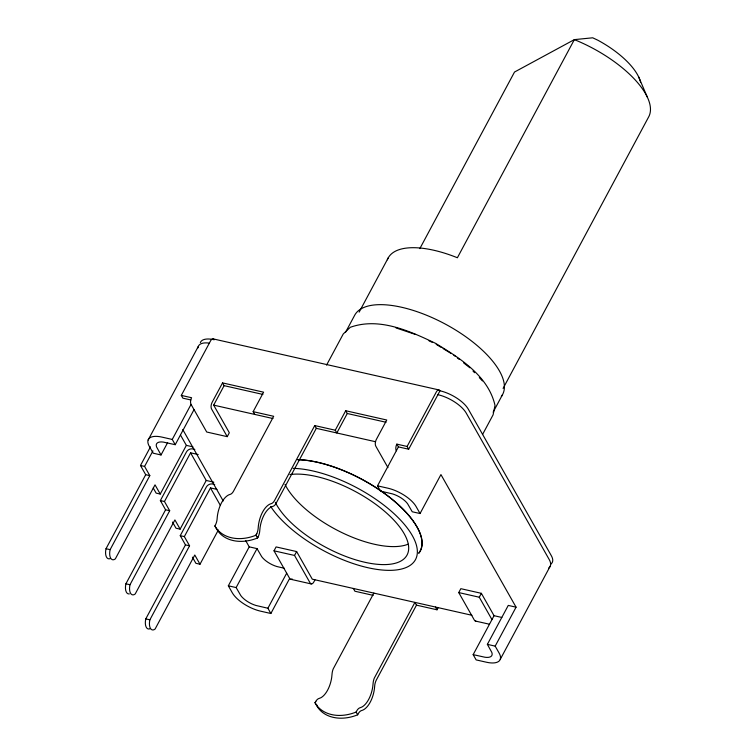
<?xml version="1.0" encoding="UTF-8"?>
<svg xmlns="http://www.w3.org/2000/svg" width="756" height="756" viewBox="0 0 756 756"><rect width="100%" height="100%" fill="white"/><g stroke="black" fill="none" stroke-linecap="round" stroke-linejoin="round"><path stroke-width="1.13" d="M357.683 714.807L356.114 712.048L357.078 710.309A8.514 4.271 -77.3 0 1 360.073 707.758L361.888 707.04A20.79 10.423 -77.3 0 0 372.746 686.798L373.095 683.49A8.911 4.47 -77.3 0 1 374.305 678.113L414.912 602.39L416.48 605.15L376.346 680.003A8.42 4.224 -77.3 0 0 374.655 686.25A20.79 10.423 -77.3 0 1 361.642 710.527A8.59 4.309 -77.3 0 0 358.542 713.21L357.683 714.807A37.413 28.341 -29.5 0 1 316.632 705.528L316.896 704.97M315.186 702.541L316.027 701.029A8.514 4.271 -77.3 0 1 319.023 698.478L320.837 697.76A20.79 10.423 -77.3 0 0 331.695 677.518L332.035 674.21A8.911 4.47 -77.3 0 1 333.254 668.833L373.861 593.11M148.129 440.011L198.252 346.522M180.552 435.135L186.354 445.369L160.244 494.055L155.027 484.851L115.347 558.854A9.185 4.612 -77.3 0 1 110.65 558.145A9.185 4.612 -77.3 0 1 110.13 549.64L149.811 475.637L145.71 474.711L140.484 465.498L150.482 446.853M190.862 399.971L182.876 398.166L181.308 395.407L210.555 340.871A4.867 2.438 -77.3 0 1 214.203 339.746A24.324 10.168 28.2 0 0 200.34 342.629M149.811 475.637L144.594 466.424L152.929 450.888M110.357 558.514A9.185 4.612 -77.3 0 1 106.02 548.714L145.71 474.711M194.027 409.639L175.231 444.698L172.255 439.444L161.992 437.119A24.324 10.168 28.2 0 0 149.291 446.295L153.213 453.203L161.019 454.97L167.615 442.676M172.255 439.444L191.051 404.384A4.867 2.438 -77.3 0 1 191.58 397.722L181.308 395.407M222.547 382.895L212.105 402.372A4.867 2.438 -77.3 0 0 211.576 409.024L227.235 436.656L229.323 432.753L213.664 405.131L224.107 385.654L222.547 382.895L263.598 392.175L253.156 411.651L254.725 414.411M169.694 510.725L164.468 501.512L190.578 452.825L206.227 480.457L180.126 529.143L174.91 519.93L135.23 593.942A9.185 4.612 -77.3 0 1 130.533 593.233A9.185 4.612 -77.3 0 1 130.004 584.728L169.694 510.725L165.583 509.799L160.366 500.585L186.477 451.899A4.867 3.685 -29.5 0 1 192.667 448.932L194.84 449.423M129.352 593.914A9.185 4.612 -77.3 0 1 125.902 583.802L165.583 509.799M218.333 530.041L200 564.231L194.783 555.017L155.103 629.03A9.185 4.612 -77.3 0 1 150.406 628.321A9.185 4.612 -77.3 0 1 149.886 619.816L189.567 545.813L185.466 544.887L180.249 535.673L206.35 486.987A4.867 3.685 -29.5 0 1 212.549 484.02L214.723 484.511M189.567 545.813L184.351 536.599L210.461 487.913L216.981 489.387M150.113 628.69A9.185 4.612 -77.3 0 1 145.785 618.89L185.466 544.887M258.24 536.618L257.503 537.988A37.413 28.341 -29.5 0 1 216.452 528.709L216.566 528.491M326.554 365.12L343.262 333.954L350.293 327.291C379.068 317 409.629 330.958 435.484 343.309C459.771 358.042 488.263 375.779 495.019 405.405L493.092 414.827L482.517 434.568M345.445 332.489L354.781 315.063A83.907 35.059 28.2 0 1 447.807 325.449A83.907 35.059 28.2 0 1 501.351 396.475M359.147 312.133L388.272 257.805M471.933 615.28L312.285 579.181L296.626 551.559L276.101 546.919L274.012 550.812L289.661 578.434L270.865 613.494L260.603 611.169A24.324 10.168 28.2 0 1 232.253 592.723L228.34 585.805L249.225 546.853L245.757 540.738M256.766 533.689L255.934 535.229L257.503 537.988M335.258 430.211L345.709 410.735L347.269 413.504L336.826 432.971L335.258 430.211L314.732 425.571L274.598 500.425A8.42 4.224 -77.3 0 1 271.206 503.657A20.79 10.423 -77.3 0 0 258.193 527.924A8.59 4.309 -77.3 0 1 256.794 533.632L255.934 535.229A37.413 28.341 -29.5 0 1 214.884 525.949L215.734 524.352A8.59 4.309 -77.3 0 0 217.133 518.644A20.79 10.423 -77.3 0 1 230.155 494.377A8.42 4.224 -77.3 0 0 233.547 491.145L273.681 416.291L253.156 411.651M314.732 425.571L316.301 428.331L275.694 504.063A8.911 4.47 -77.3 0 1 272.765 506.416L270.96 507.144A20.79 10.423 -77.3 0 0 260.102 527.386L259.752 530.693A8.514 4.271 -77.3 0 1 258.429 536.202L257.626 537.771M270.865 613.494L267.889 608.24L255.925 605.452A15.044 6.284 28.2 0 1 240.824 595.624L236.146 587.573L257.031 548.62L249.225 546.853M419.835 248.62L514.515 72.037L574.352 39.624L592.704 37.8L597.826 40.21A61.822 25.836 28.2 0 1 640.606 82.328M314.95 579.899L313.844 581.95A4.867 2.438 -77.3 0 1 310.196 583.074L294.538 555.452L296.626 551.559M267.889 608.24L286.685 573.18M475.789 621.082A4.867 2.438 -77.3 0 1 474.409 620.203L458.75 592.581L460.839 588.678L481.364 593.328L494.046 615.696L473.161 654.639L476.138 659.903L486.401 662.218A24.324 10.168 28.2 0 0 499.102 653.052L495.18 646.134L516.064 607.181L440.937 474.588L420.052 513.532L412.247 511.774L407.569 503.713A15.044 6.284 28.2 0 0 392.468 493.885L380.504 491.107L377.518 485.853L398.412 446.9L396.843 444.131L407.106 446.456L408.675 449.215L440.001 390.795A24.324 10.168 28.2 0 1 468.351 409.251L551.313 555.669A24.324 10.168 28.2 0 1 550.831 564.08M407.106 446.456L436.344 391.92A4.867 2.438 -77.3 0 1 440.001 390.795M316.632 705.528L315.063 702.759L315.8 701.388M503.09 388.404L648.582 117.057A81.45 34.039 28.2 0 0 574.352 39.624L457.389 257.749A81.45 34.039 28.2 0 0 387.346 259.818M493.11 412.2L502.457 394.774M416.48 605.15L437.006 609.79L438.102 607.739M491.958 619.589L479.276 597.221L481.364 593.328M473.161 654.639L485.031 657.257A15.044 6.284 28.2 0 0 491.797 652.371L487.374 644.367L508.259 605.414L516.064 607.181M500.264 659.336L550.387 565.857M213.145 338.886L438.934 389.935M345.709 410.735L386.76 420.015L376.318 439.491A4.867 2.438 -77.3 0 0 375.789 446.153L387.97 467.643M224.107 385.654L262.88 394.424M347.269 413.504L386.042 422.264M213.664 405.131L272.963 418.54M316.301 428.331L375.6 441.74M398.412 446.9L408.675 449.215M227.235 436.656L206.709 432.016L191.051 404.384M377.518 485.853L387.79 488.168A24.324 10.168 28.2 0 1 416.14 506.624L420.052 513.532M186.354 445.369L192.874 446.843M175.231 444.698L163.362 442.09A15.044 6.284 28.2 0 0 156.596 446.976L161.019 454.97M190.578 452.825L198.185 454.545M140.484 465.498L144.594 466.424M206.227 480.457L213.835 482.177M160.244 494.055L156.142 493.129L153.241 488.007M160.366 500.585L164.468 501.512M180.126 529.143L176.016 528.217L172.538 522.075M274.012 550.812L294.538 555.452M458.75 592.581L479.276 597.221M180.249 535.673L184.351 536.599M284.332 568.276L276.809 566.509A15.044 6.284 28.2 0 1 261.708 556.681L257.031 548.62M494.046 615.696L501.823 617.454M373.143 595.35L354.904 591.23L353.335 588.461M290.729 579.294L311.255 583.934M475.467 621.063L489.151 624.154M200 564.231L195.899 563.305L192.421 557.163M106.02 548.714L110.13 549.64M228.34 585.805L236.146 587.573M487.374 644.367L495.18 646.134M125.902 583.802L130.004 584.728M145.785 618.89L149.886 619.816M396.031 327.934L415.545 334.483M429.021 340.824L432.13 342.288M436.212 344.349L441.088 347.344M443.035 348.535L450.841 353.317M453.761 355.112L455.556 356.52M457.342 357.928L459.128 359.336M463.608 362.861L469.873 367.785M473.01 371.064L474.588 372.708M479.304 377.631L482.451 380.911M435.437 607.03L437.006 609.79M182.763 429.559L223.218 500.954M210.461 487.913L220.317 505.31M214.884 525.949L216.452 528.709M638.659 76.932L647.259 97.004M396.324 450.793A4.867 2.438 -77.3 0 1 396.843 444.131M356.114 712.048A37.413 28.341 -29.5 0 1 315.063 702.759M292.062 578.879A4.867 2.438 -77.3 0 1 289.661 578.434M437.913 394.689A24.324 10.168 28.2 0 1 466.263 413.145L549.225 559.563A24.324 10.168 28.2 0 1 548.743 567.973M197.987 347.873A24.324 10.168 28.2 0 1 209.506 343.148M297.703 459.61A85.343 35.664 28.2 0 1 388.622 496.484A85.343 35.664 28.2 0 1 418.9 553.194M297.817 459.733A85.135 35.57 28.2 0 1 388.518 496.522A85.135 35.57 28.2 0 1 418.72 553.09M408.136 544.188A75.543 31.563 28.2 0 1 341.57 532.432A75.543 31.563 28.2 0 1 284.984 484.331M289.945 474.57A75.543 31.563 28.2 0 1 394.49 520.78A75.543 31.563 28.2 0 1 371.952 563.626A75.543 31.563 28.2 0 1 275.335 502.334M293.186 468.361A85.135 35.57 28.2 0 1 404.526 524.569A85.135 35.57 28.2 0 1 377.962 569.542A85.135 35.57 28.2 0 1 270.676 506.482"/></g></svg>
